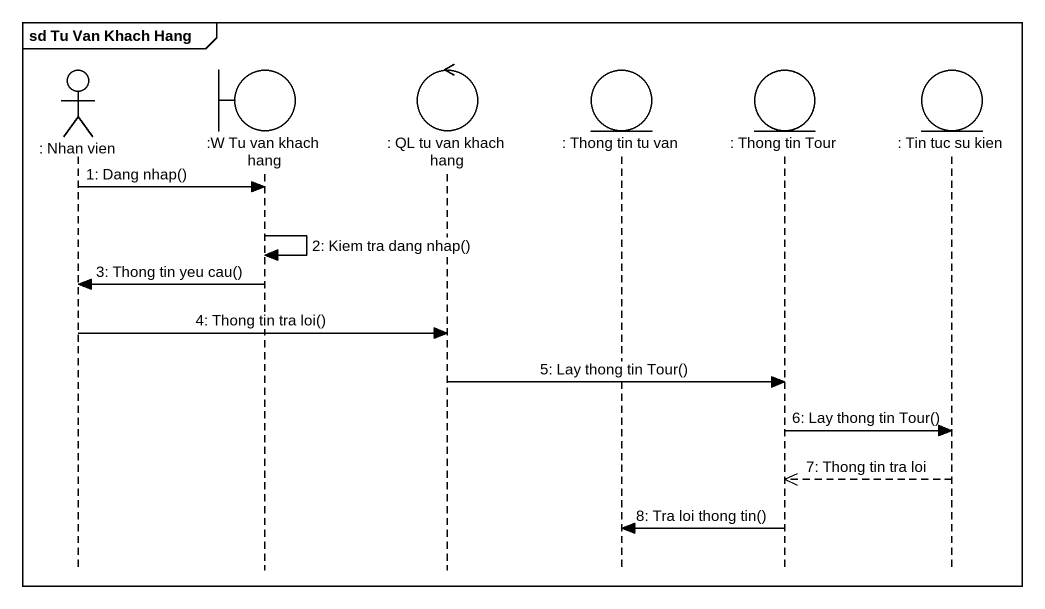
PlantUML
@startuml
mainframe sd Tu Van Khach Hang
hide footbox
actor ": Nhan vien" as Nhan_vien
boundary ":W Tu van khach hang" as W_Tu_van_khach_hang
control ": QL tu van khach hang" as QL_tu_van_khach_hang
entity ": Thong tin tu van" as Thong_tin_tu_van
entity ": Thong tin Tour" as Thong_tin_Tour
entity ": Tin tuc su kien" as Tin_tuc_su_kien

Nhan_vien -> W_Tu_van_khach_hang : 1: Dang nhap()
W_Tu_van_khach_hang -> W_Tu_van_khach_hang : 2: Kiem tra dang nhap()
W_Tu_van_khach_hang -> Nhan_vien : 3: Thong tin yeu cau()
Nhan_vien -> QL_tu_van_khach_hang : 4: Thong tin tra loi()
QL_tu_van_khach_hang -> Thong_tin_Tour : 5: Lay thong tin Tour()
Thong_tin_Tour -> Tin_tuc_su_kien : 6: Lay thong tin Tour()
Tin_tuc_su_kien -->> Thong_tin_Tour : 7: Thong tin tra loi
Thong_tin_Tour -> Thong_tin_tu_van : 8: Tra loi thong tin()
@enduml
